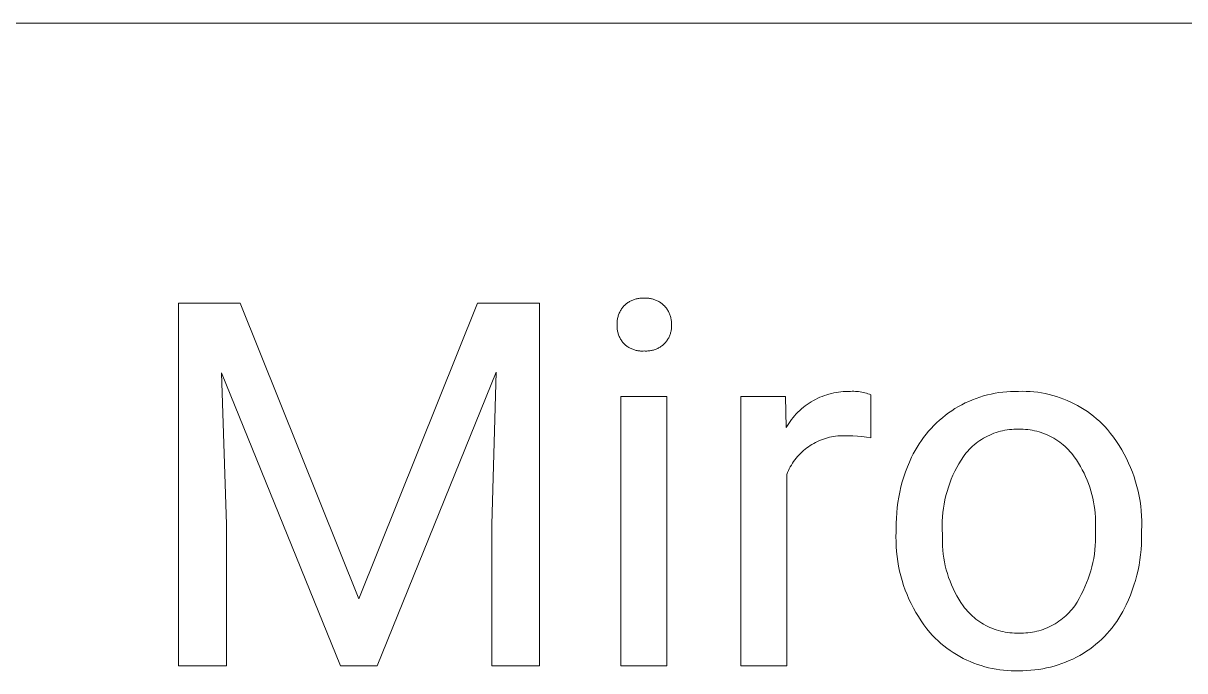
# Model space of a CAD drawing. Header units: millimetres. Extents: x 1383 to 4664, y -160 to 2132.
# Drawn here: x 3769.4 to 3868.9, y 151.3 to 206.8 of the extents above; entities that cross this region are included whole.
import ezdxf

# ---------------------------------------------------------------- set-up
doc = ezdxf.new("R2010")
doc.units = ezdxf.units.MM
doc.header["$MEASUREMENT"] = 0
doc.layers.add('Domyślny', color=7, linetype='Continuous', true_color=0x000000)

msp = doc.modelspace()

# ---------------------------------------------------------------- linework, layer by layer
at = {"layer": 'Domyślny', "color": 18, "lineweight": 15, "true_color": 0x000000}
for p, q in [((4660.842, 206.844), (3424.001, 206.844)), ((3821.369, 183.023), (3821.438, 183.058)), ((3821.438, 183.058), (3821.508, 183.09)), ((3821.508, 183.09), (3821.579, 183.12)), ((3821.579, 183.12), (3821.651, 183.147)), ((3821.651, 183.147), (3821.724, 183.172)), ((3821.724, 183.172), (3821.798, 183.195)), ((3821.798, 183.195), (3821.872, 183.215)), ((3821.872, 183.215), (3821.948, 183.232)), ((3821.948, 183.232), (3822.023, 183.247)), ((3822.023, 183.247), (3822.099, 183.259)), ((3822.099, 183.259), (3822.176, 183.269)), ((3822.176, 183.269), (3822.253, 183.276)), ((3822.253, 183.276), (3822.33, 183.28)), ((3822.33, 183.28), (3822.407, 183.281)), ((3822.407, 183.281), (3822.484, 183.28)), ((3822.484, 183.28), (3822.561, 183.277)), ((3822.561, 183.277), (3822.638, 183.28)), ((3822.638, 183.28), (3822.716, 183.281)), ((3822.716, 183.281), (3822.793, 183.279)), ((3822.793, 183.279), (3822.87, 183.275)), ((3822.87, 183.275), (3822.947, 183.268)), ((3822.947, 183.268), (3823.023, 183.258)), ((3823.023, 183.258), (3823.099, 183.246)), ((3823.099, 183.246), (3823.175, 183.231)), ((3823.175, 183.231), (3823.25, 183.213)), ((3823.25, 183.213), (3823.325, 183.193)), ((3823.325, 183.193), (3823.398, 183.171)), ((3823.398, 183.171), (3823.471, 183.146)), ((3823.471, 183.146), (3823.544, 183.118)), ((3823.544, 183.118), (3823.615, 183.089)), ((3823.615, 183.089), (3823.685, 183.056)), ((3823.685, 183.056), (3823.754, 183.021)), ((3782.682, 151.774), (3782.682, 182.847)), ((3782.682, 182.847), (3787.97, 182.847)), ((3787.97, 182.847), (3798.131, 157.499)), ((3798.131, 157.499), (3808.281, 182.847)), ((3808.281, 182.847), (3813.602, 182.847)), ((3813.602, 182.847), (3813.602, 151.774)), ((3820.432, 182.004), (3820.465, 182.077)), ((3820.465, 182.077), (3820.501, 182.148)), ((3820.501, 182.148), (3820.539, 182.219)), ((3820.539, 182.219), (3820.579, 182.288)), ((3820.579, 182.288), (3820.621, 182.355)), ((3820.621, 182.355), (3820.666, 182.421)), ((3820.666, 182.421), (3820.713, 182.486)), ((3820.713, 182.486), (3820.762, 182.549)), ((3820.762, 182.549), (3820.813, 182.61)), ((3820.813, 182.61), (3820.868, 182.664)), ((3820.868, 182.664), (3820.925, 182.716)), ((3820.925, 182.716), (3820.984, 182.767)), ((3820.984, 182.767), (3821.044, 182.815)), ((3821.044, 182.815), (3821.106, 182.861)), ((3821.106, 182.861), (3821.17, 182.905)), ((3821.17, 182.905), (3821.235, 182.946)), ((3821.235, 182.946), (3821.301, 182.986)), ((3821.301, 182.986), (3821.369, 183.023)), ((3823.754, 183.021), (3823.821, 182.984)), ((3823.821, 182.984), (3823.888, 182.945)), ((3823.888, 182.945), (3823.953, 182.904)), ((3823.953, 182.904), (3824.016, 182.86)), ((3824.016, 182.86), (3824.078, 182.814)), ((3824.078, 182.814), (3824.139, 182.766)), ((3824.139, 182.766), (3824.197, 182.716)), ((3824.197, 182.716), (3824.254, 182.664)), ((3824.254, 182.664), (3824.31, 182.61)), ((3824.31, 182.61), (3824.362, 182.55)), ((3824.362, 182.55), (3824.413, 182.487)), ((3824.413, 182.487), (3824.461, 182.423)), ((3824.461, 182.423), (3824.507, 182.357)), ((3824.507, 182.357), (3824.551, 182.29)), ((3824.551, 182.29), (3824.593, 182.221)), ((3824.593, 182.221), (3824.632, 182.151)), ((3824.632, 182.151), (3824.668, 182.08)), ((3824.668, 182.08), (3824.703, 182.007)), ((3820.234, 181.073), (3820.236, 181.153)), ((3820.234, 180.993), (3820.234, 181.073)), ((3820.236, 181.153), (3820.24, 181.233)), ((3820.24, 181.233), (3820.248, 181.312)), ((3820.248, 181.312), (3820.258, 181.391)), ((3820.258, 181.391), (3820.271, 181.47)), ((3820.271, 181.47), (3820.286, 181.549)), ((3820.286, 181.549), (3820.304, 181.626)), ((3820.304, 181.626), (3820.324, 181.704)), ((3820.324, 181.704), (3820.347, 181.78)), ((3820.347, 181.78), (3820.373, 181.856)), ((3820.373, 181.856), (3820.401, 181.93)), ((3820.401, 181.93), (3820.432, 182.004)), ((3824.703, 182.007), (3824.735, 181.934)), ((3824.735, 181.934), (3824.764, 181.859)), ((3824.764, 181.859), (3824.79, 181.783)), ((3824.79, 181.783), (3824.815, 181.706)), ((3824.815, 181.706), (3824.836, 181.629)), ((3824.836, 181.629), (3824.855, 181.551)), ((3824.855, 181.551), (3824.871, 181.472)), ((3824.871, 181.472), (3824.884, 181.393)), ((3824.884, 181.393), (3824.895, 181.314)), ((3824.895, 181.314), (3824.903, 181.234)), ((3824.903, 181.234), (3824.908, 181.154)), ((3824.908, 181.154), (3824.911, 181.073)), ((3824.911, 181.073), (3824.911, 180.993)), ((3820.233, 180.914), (3820.234, 180.993)), ((3820.235, 180.834), (3820.233, 180.914)), ((3820.239, 180.755), (3820.235, 180.834)), ((3820.246, 180.676), (3820.239, 180.755)), ((3820.256, 180.597), (3820.246, 180.676)), ((3820.268, 180.518), (3820.256, 180.597)), ((3820.284, 180.44), (3820.268, 180.518)), ((3820.301, 180.363), (3820.284, 180.44)), ((3820.322, 180.286), (3820.301, 180.363)), ((3820.345, 180.21), (3820.322, 180.286)), ((3820.371, 180.135), (3820.345, 180.21)), ((3820.399, 180.061), (3820.371, 180.135)), ((3820.43, 179.987), (3820.399, 180.061)), ((3824.753, 180.096), (3824.724, 180.025)), ((3824.78, 180.167), (3824.753, 180.096)), ((3824.804, 180.24), (3824.78, 180.167)), ((3824.826, 180.313), (3824.804, 180.24)), ((3824.845, 180.387), (3824.826, 180.313)), ((3824.862, 180.462), (3824.845, 180.387)), ((3824.877, 180.537), (3824.862, 180.462)), ((3824.889, 180.612), (3824.877, 180.537)), ((3824.898, 180.688), (3824.889, 180.612)), ((3824.905, 180.764), (3824.898, 180.688)), ((3824.909, 180.84), (3824.905, 180.764)), ((3824.911, 180.917), (3824.909, 180.84)), ((3824.911, 180.993), (3824.911, 180.917)), ((3820.463, 179.915), (3820.43, 179.987)), ((3820.498, 179.844), (3820.463, 179.915)), ((3820.537, 179.774), (3820.498, 179.844)), ((3820.577, 179.706), (3820.537, 179.774)), ((3820.62, 179.639), (3820.577, 179.706)), ((3820.665, 179.574), (3820.62, 179.639)), ((3820.712, 179.51), (3820.665, 179.574)), ((3820.762, 179.448), (3820.712, 179.51)), ((3820.813, 179.387), (3820.762, 179.448)), ((3820.869, 179.335), (3820.813, 179.387)), ((3820.927, 179.284), (3820.869, 179.335)), ((3820.986, 179.236), (3820.927, 179.284)), ((3821.047, 179.189), (3820.986, 179.236)), ((3821.11, 179.145), (3821.047, 179.189)), ((3821.174, 179.103), (3821.11, 179.145)), ((3821.239, 179.063), (3821.174, 179.103)), ((3821.305, 179.025), (3821.239, 179.063)), ((3823.864, 179.052), (3823.794, 179.014)), ((3823.933, 179.093), (3823.864, 179.052)), ((3824, 179.137), (3823.933, 179.093)), ((3824.065, 179.182), (3824, 179.137)), ((3824.129, 179.23), (3824.065, 179.182)), ((3824.191, 179.28), (3824.129, 179.23)), ((3824.251, 179.333), (3824.191, 179.28)), ((3824.31, 179.387), (3824.251, 179.333)), ((3824.36, 179.444), (3824.31, 179.387)), ((3824.409, 179.503), (3824.36, 179.444)), ((3824.456, 179.563), (3824.409, 179.503)), ((3824.501, 179.625), (3824.456, 179.563)), ((3824.543, 179.689), (3824.501, 179.625)), ((3824.584, 179.754), (3824.543, 179.689)), ((3824.622, 179.82), (3824.584, 179.754)), ((3824.658, 179.887), (3824.622, 179.82)), ((3824.692, 179.956), (3824.658, 179.887)), ((3824.724, 180.025), (3824.692, 179.956)), ((3821.373, 178.989), (3821.305, 179.025)), ((3821.442, 178.956), (3821.373, 178.989)), ((3821.513, 178.925), (3821.442, 178.956)), ((3821.584, 178.896), (3821.513, 178.925)), ((3821.656, 178.87), (3821.584, 178.896)), ((3821.729, 178.847), (3821.656, 178.87)), ((3821.802, 178.825), (3821.729, 178.847)), ((3821.876, 178.807), (3821.802, 178.825)), ((3821.951, 178.791), (3821.876, 178.807)), ((3822.027, 178.777), (3821.951, 178.791)), ((3822.103, 178.766), (3822.027, 178.777)), ((3822.179, 178.757), (3822.103, 178.766)), ((3822.255, 178.751), (3822.179, 178.757)), ((3822.332, 178.748), (3822.255, 178.751)), ((3822.408, 178.747), (3822.332, 178.748)), ((3822.485, 178.749), (3822.408, 178.747)), ((3822.561, 178.753), (3822.485, 178.749)), ((3822.641, 178.749), (3822.561, 178.753)), ((3822.721, 178.748), (3822.641, 178.749)), ((3822.801, 178.749), (3822.721, 178.748)), ((3822.88, 178.753), (3822.801, 178.749)), ((3822.96, 178.76), (3822.88, 178.753)), ((3823.039, 178.769), (3822.96, 178.76)), ((3823.118, 178.782), (3823.039, 178.769)), ((3823.196, 178.797), (3823.118, 178.782)), ((3823.274, 178.815), (3823.196, 178.797)), ((3823.351, 178.835), (3823.274, 178.815)), ((3823.427, 178.859), (3823.351, 178.835)), ((3823.503, 178.885), (3823.427, 178.859)), ((3823.577, 178.913), (3823.503, 178.885)), ((3823.651, 178.944), (3823.577, 178.913)), ((3823.723, 178.978), (3823.651, 178.944)), ((3823.794, 179.014), (3823.723, 178.978)), ((3796.547, 151.774), (3786.375, 176.871)), ((3786.375, 176.871), (3786.779, 163.88)), ((3809.887, 176.936), (3799.682, 151.774)), ((3809.505, 163.88), (3809.887, 176.936)), ((3838.388, 175.063), (3838.589, 175.116)), ((3838.589, 175.116), (3838.791, 175.162)), ((3838.791, 175.162), (3838.994, 175.202)), ((3838.994, 175.202), (3839.199, 175.234)), ((3839.199, 175.234), (3839.405, 175.259)), ((3839.405, 175.259), (3839.612, 175.278)), ((3839.612, 175.278), (3839.819, 175.289)), ((3839.819, 175.289), (3840.026, 175.293)), ((3840.026, 175.293), (3840.233, 175.291)), ((3840.233, 175.291), (3840.37, 175.296)), ((3840.37, 175.296), (3840.508, 175.296)), ((3840.508, 175.296), (3840.645, 175.291)), ((3840.645, 175.291), (3840.782, 175.282)), ((3840.782, 175.282), (3840.919, 175.268)), ((3840.919, 175.268), (3841.055, 175.25)), ((3841.055, 175.25), (3841.191, 175.227)), ((3841.191, 175.227), (3841.326, 175.2)), ((3841.326, 175.2), (3841.459, 175.168)), ((3841.459, 175.168), (3841.592, 175.131)), ((3841.592, 175.131), (3841.723, 175.091)), ((3841.723, 175.091), (3841.853, 175.045)), ((3852.282, 175.061), (3852.612, 175.128)), ((3852.612, 175.128), (3852.943, 175.183)), ((3852.943, 175.183), (3853.276, 175.227)), ((3853.276, 175.227), (3853.611, 175.26)), ((3853.611, 175.26), (3853.946, 175.282)), ((3853.946, 175.282), (3854.282, 175.292)), ((3854.282, 175.292), (3854.618, 175.292)), ((3854.618, 175.292), (3854.947, 175.298)), ((3854.947, 175.298), (3855.277, 175.293)), ((3855.277, 175.293), (3855.606, 175.277)), ((3855.606, 175.277), (3855.934, 175.25)), ((3855.934, 175.25), (3856.261, 175.212)), ((3856.261, 175.212), (3856.586, 175.162)), ((3856.586, 175.162), (3856.91, 175.102)), ((3856.91, 175.102), (3857.232, 175.031)), ((3820.562, 151.777), (3820.562, 174.864)), ((3820.562, 174.864), (3824.506, 174.864)), ((3824.506, 174.864), (3824.506, 151.777)), ((3830.826, 151.778), (3830.826, 174.865)), ((3830.826, 174.865), (3834.661, 174.865)), ((3834.661, 174.865), (3834.726, 172.199)), ((3836.357, 174.055), (3836.525, 174.177)), ((3836.525, 174.177), (3836.697, 174.293)), ((3836.697, 174.293), (3836.872, 174.404)), ((3836.872, 174.404), (3837.051, 174.509)), ((3837.051, 174.509), (3837.233, 174.607)), ((3837.233, 174.607), (3837.419, 174.699)), ((3837.419, 174.699), (3837.608, 174.785)), ((3837.608, 174.785), (3837.799, 174.865)), ((3837.799, 174.865), (3837.993, 174.937)), ((3837.993, 174.937), (3838.19, 175.004)), ((3838.19, 175.004), (3838.388, 175.063)), ((3841.853, 175.045), (3841.981, 174.996)), ((3841.981, 174.996), (3841.981, 171.325)), ((3849.467, 173.987), (3849.762, 174.147)), ((3849.762, 174.147), (3850.063, 174.298)), ((3850.063, 174.298), (3850.368, 174.438)), ((3850.368, 174.438), (3850.678, 174.569)), ((3850.678, 174.569), (3850.992, 174.688)), ((3850.992, 174.688), (3851.31, 174.798)), ((3851.31, 174.798), (3851.631, 174.896)), ((3851.631, 174.896), (3851.955, 174.984)), ((3851.955, 174.984), (3852.282, 175.061)), ((3857.232, 175.031), (3857.55, 174.948)), ((3857.55, 174.948), (3857.866, 174.855)), ((3857.866, 174.855), (3858.179, 174.752)), ((3858.179, 174.752), (3858.488, 174.637)), ((3858.488, 174.637), (3858.792, 174.513)), ((3858.792, 174.513), (3859.093, 174.378)), ((3859.093, 174.378), (3859.388, 174.233)), ((3859.388, 174.233), (3859.679, 174.078)), ((3859.679, 174.078), (3859.964, 173.913)), ((3835.313, 173.052), (3835.447, 173.21)), ((3835.447, 173.21), (3835.587, 173.363)), ((3835.587, 173.363), (3835.731, 173.512)), ((3835.731, 173.512), (3835.881, 173.656)), ((3835.881, 173.656), (3836.035, 173.794)), ((3836.035, 173.794), (3836.194, 173.927)), ((3836.194, 173.927), (3836.357, 174.055)), ((3848.098, 173.037), (3848.358, 173.245)), ((3848.358, 173.245), (3848.624, 173.445)), ((3848.624, 173.445), (3848.898, 173.636)), ((3848.898, 173.636), (3849.177, 173.817)), ((3849.177, 173.817), (3849.467, 173.987)), ((3859.964, 173.913), (3860.243, 173.739)), ((3860.243, 173.739), (3860.517, 173.555)), ((3860.517, 173.555), (3860.783, 173.362)), ((3860.783, 173.362), (3861.044, 173.16)), ((3861.044, 173.16), (3861.297, 172.95)), ((3834.726, 172.199), (3834.832, 172.377)), ((3834.832, 172.377), (3834.944, 172.552)), ((3834.944, 172.552), (3835.061, 172.723)), ((3835.061, 172.723), (3835.184, 172.889)), ((3835.184, 172.889), (3835.313, 173.052)), ((3846.911, 171.871), (3847.133, 172.12)), ((3847.133, 172.12), (3847.362, 172.361)), ((3847.362, 172.361), (3847.6, 172.594)), ((3847.6, 172.594), (3847.845, 172.82)), ((3847.845, 172.82), (3848.098, 173.037)), ((3861.297, 172.95), (3861.543, 172.731)), ((3861.543, 172.731), (3861.781, 172.503)), ((3861.781, 172.503), (3862.011, 172.268)), ((3862.011, 172.268), (3862.234, 172.025)), ((3837.737, 171.143), (3837.57, 171.075)), ((3837.906, 171.206), (3837.737, 171.143)), ((3838.077, 171.262), (3837.906, 171.206)), ((3838.25, 171.312), (3838.077, 171.262)), ((3838.425, 171.357), (3838.25, 171.312)), ((3838.601, 171.395), (3838.425, 171.357)), ((3838.779, 171.427), (3838.601, 171.395)), ((3838.957, 171.453), (3838.779, 171.427)), ((3839.136, 171.473), (3838.957, 171.453)), ((3839.316, 171.486), (3839.136, 171.473)), ((3839.496, 171.494), (3839.316, 171.486)), ((3839.676, 171.495), (3839.496, 171.494)), ((3839.857, 171.489), (3839.676, 171.495)), ((3840.036, 171.478), (3839.857, 171.489)), ((3840.427, 171.472), (3840.036, 171.478)), ((3840.817, 171.455), (3840.427, 171.472)), ((3841.207, 171.424), (3840.817, 171.455)), ((3841.595, 171.381), (3841.207, 171.424)), ((3841.981, 171.325), (3841.595, 171.381)), ((3846.298, 171.082), (3846.494, 171.352)), ((3846.494, 171.352), (3846.698, 171.615)), ((3846.698, 171.615), (3846.911, 171.871)), ((3851.46, 171.179), (3851.296, 171.072)), ((3851.627, 171.28), (3851.46, 171.179)), ((3851.798, 171.376), (3851.627, 171.28)), ((3851.971, 171.465), (3851.798, 171.376)), ((3852.148, 171.549), (3851.971, 171.465)), ((3852.328, 171.626), (3852.148, 171.549)), ((3852.51, 171.697), (3852.328, 171.626)), ((3852.694, 171.761), (3852.51, 171.697)), ((3852.881, 171.82), (3852.694, 171.761)), ((3853.069, 171.872), (3852.881, 171.82)), ((3853.259, 171.917), (3853.069, 171.872)), ((3853.451, 171.955), (3853.259, 171.917)), ((3853.644, 171.987), (3853.451, 171.955)), ((3853.838, 172.013), (3853.644, 171.987)), ((3854.032, 172.031), (3853.838, 172.013)), ((3854.227, 172.043), (3854.032, 172.031)), ((3854.423, 172.049), (3854.227, 172.043)), ((3854.618, 172.047), (3854.423, 172.049)), ((3854.816, 172.049), (3854.618, 172.047)), ((3855.014, 172.045), (3854.816, 172.049)), ((3855.212, 172.033), (3855.014, 172.045)), ((3855.409, 172.015), (3855.212, 172.033)), ((3855.605, 171.99), (3855.409, 172.015)), ((3855.801, 171.958), (3855.605, 171.99)), ((3855.995, 171.919), (3855.801, 171.958)), ((3856.187, 171.873), (3855.995, 171.919)), ((3856.378, 171.821), (3856.187, 171.873)), ((3856.567, 171.762), (3856.378, 171.821)), ((3856.754, 171.696), (3856.567, 171.762)), ((3856.939, 171.625), (3856.754, 171.696)), ((3857.12, 171.546), (3856.939, 171.625)), ((3857.299, 171.462), (3857.12, 171.546)), ((3857.475, 171.371), (3857.299, 171.462)), ((3857.648, 171.274), (3857.475, 171.371)), ((3857.817, 171.171), (3857.648, 171.274)), ((3857.983, 171.062), (3857.817, 171.171)), ((3862.234, 172.025), (3862.502, 171.694)), ((3862.502, 171.694), (3862.76, 171.354)), ((3862.76, 171.354), (3863.006, 171.005)), ((3836.202, 170.215), (3836.068, 170.094)), ((3836.34, 170.331), (3836.202, 170.215)), ((3836.482, 170.443), (3836.34, 170.331)), ((3836.627, 170.549), (3836.482, 170.443)), ((3836.776, 170.65), (3836.627, 170.549)), ((3836.929, 170.746), (3836.776, 170.65)), ((3837.085, 170.837), (3836.929, 170.746)), ((3837.244, 170.922), (3837.085, 170.837)), ((3837.406, 171.001), (3837.244, 170.922)), ((3837.57, 171.075), (3837.406, 171.001)), ((3845.61, 169.942), (3845.768, 170.235)), ((3845.768, 170.235), (3845.935, 170.523)), ((3845.935, 170.523), (3846.112, 170.806)), ((3846.112, 170.806), (3846.298, 171.082)), ((3850.267, 170.175), (3850.139, 170.028)), ((3850.401, 170.318), (3850.267, 170.175)), ((3850.539, 170.456), (3850.401, 170.318)), ((3850.681, 170.59), (3850.539, 170.456)), ((3850.829, 170.718), (3850.681, 170.59)), ((3850.98, 170.842), (3850.829, 170.718)), ((3851.136, 170.96), (3850.98, 170.842)), ((3851.296, 171.072), (3851.136, 170.96)), ((3858.144, 170.948), (3857.983, 171.062)), ((3858.302, 170.828), (3858.144, 170.948)), ((3858.455, 170.703), (3858.302, 170.828)), ((3858.604, 170.572), (3858.455, 170.703)), ((3858.748, 170.436), (3858.604, 170.572)), ((3858.887, 170.296), (3858.748, 170.436)), ((3859.021, 170.15), (3858.887, 170.296)), ((3859.151, 170), (3859.021, 170.15)), ((3863.006, 171.005), (3863.239, 170.649)), ((3863.239, 170.649), (3863.461, 170.284)), ((3863.461, 170.284), (3863.67, 169.912)), ((3835.26, 169.129), (3835.165, 168.976)), ((3835.361, 169.279), (3835.26, 169.129)), ((3835.467, 169.425), (3835.361, 169.279)), ((3835.578, 169.567), (3835.467, 169.425)), ((3835.693, 169.705), (3835.578, 169.567)), ((3835.814, 169.839), (3835.693, 169.705)), ((3835.939, 169.969), (3835.814, 169.839)), ((3836.068, 170.094), (3835.939, 169.969)), ((3845.103, 168.818), (3845.276, 169.233)), ((3845.276, 169.233), (3845.462, 169.643)), ((3845.462, 169.643), (3845.61, 169.942)), ((3849.698, 169.41), (3849.508, 169.093)), ((3849.898, 169.72), (3849.698, 169.41)), ((3850.016, 169.876), (3849.898, 169.72)), ((3850.139, 170.028), (3850.016, 169.876)), ((3859.274, 169.846), (3859.151, 170)), ((3859.393, 169.687), (3859.274, 169.846)), ((3859.578, 169.418), (3859.393, 169.687)), ((3859.754, 169.143), (3859.578, 169.418)), ((3859.922, 168.862), (3859.754, 169.143)), ((3863.67, 169.912), (3863.866, 169.534)), ((3863.866, 169.534), (3864.049, 169.149)), ((3864.049, 169.149), (3864.219, 168.757)), ((3834.838, 168.334), (3834.77, 168.167)), ((3834.77, 168.167), (3834.77, 151.778)), ((3834.911, 168.499), (3834.838, 168.334)), ((3834.99, 168.661), (3834.911, 168.499)), ((3835.075, 168.82), (3834.99, 168.661)), ((3835.165, 168.976), (3835.075, 168.82)), ((3844.799, 167.97), (3844.944, 168.396)), ((3844.944, 168.396), (3845.103, 168.818)), ((3849.162, 168.44), (3849.007, 168.106)), ((3849.33, 168.77), (3849.162, 168.44)), ((3849.508, 169.093), (3849.33, 168.77)), ((3860.079, 168.576), (3859.922, 168.862)), ((3860.227, 168.285), (3860.079, 168.576)), ((3860.365, 167.989), (3860.227, 168.285)), ((3864.219, 168.757), (3864.376, 168.361)), ((3864.376, 168.361), (3864.519, 167.959)), ((3844.551, 167.104), (3844.668, 167.539)), ((3844.668, 167.539), (3844.799, 167.97)), ((3848.73, 167.421), (3848.61, 167.072)), ((3848.862, 167.766), (3848.73, 167.421)), ((3849.007, 168.106), (3848.862, 167.766)), ((3860.493, 167.688), (3860.365, 167.989)), ((3860.612, 167.384), (3860.493, 167.688)), ((3860.719, 167.076), (3860.612, 167.384)), ((3864.519, 167.959), (3864.649, 167.553)), ((3864.649, 167.553), (3864.764, 167.142)), ((3864.764, 167.142), (3864.866, 166.728)), ((3844.287, 165.78), (3844.36, 166.224)), ((3844.36, 166.224), (3844.448, 166.666)), ((3844.448, 166.666), (3844.551, 167.104)), ((3848.406, 166.362), (3848.322, 166.003)), ((3848.502, 166.719), (3848.406, 166.362)), ((3848.61, 167.072), (3848.502, 166.719)), ((3860.817, 166.764), (3860.719, 167.076)), ((3860.904, 166.449), (3860.817, 166.764)), ((3860.981, 166.131), (3860.904, 166.449)), ((3861.047, 165.812), (3860.981, 166.131)), ((3864.866, 166.728), (3864.953, 166.31)), ((3864.953, 166.31), (3865.026, 165.89)), ((3844.184, 164.885), (3844.228, 165.333)), ((3844.228, 165.333), (3844.287, 165.78)), ((3848.192, 165.276), (3848.146, 164.909)), ((3848.251, 165.64), (3848.192, 165.276)), ((3848.322, 166.003), (3848.251, 165.64)), ((3861.102, 165.49), (3861.047, 165.812)), ((3861.147, 165.166), (3861.102, 165.49)), ((3861.18, 164.841), (3861.147, 165.166)), ((3865.026, 165.89), (3865.085, 165.468)), ((3865.085, 165.468), (3865.129, 165.043)), ((3844.14, 163.986), (3844.155, 164.436)), ((3844.155, 164.436), (3844.184, 164.885)), ((3848.092, 164.173), (3848.084, 163.804)), ((3848.113, 164.542), (3848.092, 164.173)), ((3848.146, 164.909), (3848.113, 164.542)), ((3861.203, 164.515), (3861.18, 164.841)), ((3861.215, 164.189), (3861.203, 164.515)), ((3861.216, 163.862), (3861.215, 164.189)), ((3865.129, 165.043), (3865.159, 164.618)), ((3865.159, 164.618), (3865.174, 164.192)), ((3865.174, 164.192), (3865.175, 163.765)), ((3786.779, 163.88), (3786.779, 151.774)), ((3809.505, 151.774), (3809.505, 163.88)), ((3844.126, 162.839), (3844.14, 163.262)), ((3844.14, 163.536), (3844.14, 163.986)), ((3844.14, 163.262), (3844.14, 163.536)), ((3848.084, 163.804), (3848.089, 163.435)), ((3848.089, 163.435), (3848.106, 163.066)), ((3861.207, 163.536), (3861.216, 163.862)), ((3861.222, 163.17), (3861.207, 163.536)), ((3861.225, 162.803), (3861.222, 163.17)), ((3865.175, 163.765), (3865.162, 163.339)), ((3865.162, 163.339), (3865.162, 163.066)), ((3844.127, 162.415), (3844.126, 162.839)), ((3844.142, 161.991), (3844.127, 162.415)), ((3848.106, 163.066), (3848.095, 162.722)), ((3848.095, 162.722), (3848.096, 162.379)), ((3848.096, 162.379), (3848.108, 162.035)), ((3861.194, 162.071), (3861.216, 162.437)), ((3861.216, 162.437), (3861.225, 162.803)), ((3865.147, 162.174), (3865.118, 161.728)), ((3865.162, 162.62), (3865.147, 162.174)), ((3865.162, 163.066), (3865.162, 162.62)), ((3844.171, 161.568), (3844.142, 161.991)), ((3844.214, 161.146), (3844.171, 161.568)), ((3848.108, 162.035), (3848.133, 161.693)), ((3848.133, 161.693), (3848.169, 161.351)), ((3848.169, 161.351), (3848.217, 161.011)), ((3861.056, 160.981), (3861.114, 161.343)), ((3861.114, 161.343), (3861.16, 161.706)), ((3861.16, 161.706), (3861.194, 162.071)), ((3865.074, 161.284), (3865.015, 160.842)), ((3865.118, 161.728), (3865.074, 161.284)), ((3844.272, 160.726), (3844.214, 161.146)), ((3844.344, 160.308), (3844.272, 160.726)), ((3844.43, 159.893), (3844.344, 160.308)), ((3848.217, 161.011), (3848.278, 160.672)), ((3848.278, 160.672), (3848.349, 160.336)), ((3848.349, 160.336), (3848.433, 160.003)), ((3860.807, 159.911), (3860.902, 160.265)), ((3860.902, 160.265), (3860.985, 160.622)), ((3860.985, 160.622), (3861.056, 160.981)), ((3864.943, 160.401), (3864.855, 159.964)), ((3865.015, 160.842), (3864.943, 160.401)), ((3844.531, 159.481), (3844.43, 159.893)), ((3844.645, 159.072), (3844.531, 159.481)), ((3848.433, 160.003), (3848.527, 159.673)), ((3848.527, 159.673), (3848.634, 159.346)), ((3848.634, 159.346), (3848.751, 159.023)), ((3860.452, 158.871), (3860.582, 159.214)), ((3860.582, 159.214), (3860.701, 159.56)), ((3860.701, 159.56), (3860.807, 159.911)), ((3864.754, 159.529), (3864.638, 159.098)), ((3864.855, 159.964), (3864.754, 159.529)), ((3844.773, 158.668), (3844.645, 159.072)), ((3844.914, 158.268), (3844.773, 158.668)), ((3845.069, 157.874), (3844.914, 158.268)), ((3848.751, 159.023), (3848.88, 158.704)), ((3848.88, 158.704), (3849.02, 158.39)), ((3849.02, 158.39), (3849.17, 158.082)), ((3859.994, 157.872), (3860.158, 158.2)), ((3860.158, 158.2), (3860.311, 158.533)), ((3860.311, 158.533), (3860.452, 158.871)), ((3864.364, 158.249), (3864.207, 157.831)), ((3864.508, 158.671), (3864.364, 158.249)), ((3864.638, 159.098), (3864.508, 158.671)), ((3845.237, 157.484), (3845.069, 157.874)), ((3845.419, 157.101), (3845.237, 157.484)), ((3849.17, 158.082), (3849.331, 157.778)), ((3849.331, 157.778), (3849.503, 157.48)), ((3849.503, 157.48), (3849.685, 157.189)), ((3849.685, 157.189), (3849.876, 156.904)), ((3859.437, 156.925), (3859.633, 157.235)), ((3859.633, 157.235), (3859.819, 157.551)), ((3859.819, 157.551), (3859.994, 157.872)), ((3864.035, 157.419), (3863.851, 157.013)), ((3864.207, 157.831), (3864.035, 157.419)), ((3845.613, 156.724), (3845.419, 157.101)), ((3845.82, 156.354), (3845.613, 156.724)), ((3846.039, 155.991), (3845.82, 156.354)), ((3849.876, 156.904), (3849.996, 156.746)), ((3849.996, 156.746), (3850.122, 156.594)), ((3850.122, 156.594), (3850.252, 156.445)), ((3850.252, 156.445), (3850.388, 156.301)), ((3850.388, 156.301), (3850.528, 156.162)), ((3858.678, 156.069), (3858.816, 156.201)), ((3858.816, 156.201), (3858.95, 156.337)), ((3858.95, 156.337), (3859.079, 156.478)), ((3859.079, 156.478), (3859.203, 156.623)), ((3859.203, 156.623), (3859.322, 156.772)), ((3859.322, 156.772), (3859.437, 156.925)), ((3863.552, 156.42), (3863.388, 156.131)), ((3863.706, 156.714), (3863.552, 156.42)), ((3863.851, 157.013), (3863.706, 156.714)), ((3846.271, 155.636), (3846.039, 155.991)), ((3846.514, 155.289), (3846.271, 155.636)), ((3846.769, 154.95), (3846.514, 155.289)), ((3850.528, 156.162), (3850.673, 156.028)), ((3850.673, 156.028), (3850.823, 155.899)), ((3850.823, 155.899), (3850.977, 155.775)), ((3850.977, 155.775), (3851.135, 155.657)), ((3851.135, 155.657), (3851.297, 155.544)), ((3851.297, 155.544), (3851.463, 155.437)), ((3851.463, 155.437), (3851.633, 155.335)), ((3851.633, 155.335), (3851.806, 155.24)), ((3851.806, 155.24), (3851.982, 155.15)), ((3857.257, 155.113), (3857.428, 155.197)), ((3857.428, 155.197), (3857.597, 155.287)), ((3857.597, 155.287), (3857.762, 155.383)), ((3857.762, 155.383), (3857.924, 155.484)), ((3857.924, 155.484), (3858.082, 155.591)), ((3858.082, 155.591), (3858.237, 155.703)), ((3858.237, 155.703), (3858.388, 155.82)), ((3858.388, 155.82), (3858.535, 155.942)), ((3858.535, 155.942), (3858.678, 156.069)), ((3862.837, 155.302), (3862.635, 155.039)), ((3863.03, 155.572), (3862.837, 155.302)), ((3863.213, 155.849), (3863.03, 155.572)), ((3863.388, 156.131), (3863.213, 155.849)), ((3847.036, 154.62), (3846.769, 154.95)), ((3847.258, 154.377), (3847.036, 154.62)), ((3847.489, 154.141), (3847.258, 154.377)), ((3851.982, 155.15), (3852.162, 155.067)), ((3852.162, 155.067), (3852.344, 154.99)), ((3852.344, 154.99), (3852.528, 154.919)), ((3852.528, 154.919), (3852.715, 154.855)), ((3852.715, 154.855), (3852.904, 154.797)), ((3852.904, 154.797), (3853.095, 154.745)), ((3853.095, 154.745), (3853.287, 154.701)), ((3853.287, 154.701), (3853.481, 154.663)), ((3853.481, 154.663), (3853.676, 154.631)), ((3853.676, 154.631), (3853.872, 154.607)), ((3853.872, 154.607), (3854.069, 154.589)), ((3854.069, 154.589), (3854.267, 154.578)), ((3854.267, 154.578), (3854.464, 154.574)), ((3854.464, 154.574), (3854.662, 154.576)), ((3854.662, 154.576), (3854.853, 154.573)), ((3854.853, 154.573), (3855.044, 154.577)), ((3855.044, 154.577), (3855.235, 154.587)), ((3855.235, 154.587), (3855.425, 154.603)), ((3855.425, 154.603), (3855.615, 154.626)), ((3855.615, 154.626), (3855.804, 154.655)), ((3855.804, 154.655), (3855.991, 154.69)), ((3855.991, 154.69), (3856.178, 154.732)), ((3856.178, 154.732), (3856.362, 154.78)), ((3856.362, 154.78), (3856.546, 154.835)), ((3856.546, 154.835), (3856.727, 154.895)), ((3856.727, 154.895), (3856.906, 154.962)), ((3856.906, 154.962), (3857.083, 155.034)), ((3857.083, 155.034), (3857.257, 155.113)), ((3861.976, 154.292), (3861.74, 154.058)), ((3862.204, 154.533), (3861.976, 154.292)), ((3862.424, 154.782), (3862.204, 154.533)), ((3862.635, 155.039), (3862.424, 154.782)), ((3847.728, 153.914), (3847.489, 154.141)), ((3847.974, 153.695), (3847.728, 153.914)), ((3848.227, 153.484), (3847.974, 153.695)), ((3848.488, 153.282), (3848.227, 153.484)), ((3848.755, 153.089), (3848.488, 153.282)), ((3860.72, 153.209), (3860.447, 153.02)), ((3860.985, 153.409), (3860.72, 153.209)), ((3861.244, 153.617), (3860.985, 153.409)), ((3861.496, 153.833), (3861.244, 153.617)), ((3861.74, 154.058), (3861.496, 153.833)), ((3849.029, 152.905), (3848.755, 153.089)), ((3849.309, 152.731), (3849.029, 152.905)), ((3849.594, 152.566), (3849.309, 152.731)), ((3849.885, 152.411), (3849.594, 152.566)), ((3850.181, 152.266), (3849.885, 152.411)), ((3850.482, 152.131), (3850.181, 152.266)), ((3858.962, 152.215), (3858.648, 152.084)), ((3859.271, 152.356), (3858.962, 152.215)), ((3859.575, 152.507), (3859.271, 152.356)), ((3859.875, 152.668), (3859.575, 152.507)), ((3860.169, 152.839), (3859.875, 152.668)), ((3860.447, 153.02), (3860.169, 152.839)), ((3786.779, 151.774), (3782.682, 151.774)), ((3799.682, 151.774), (3796.547, 151.774)), ((3813.602, 151.774), (3809.505, 151.774)), ((3824.506, 151.777), (3820.562, 151.777)), ((3834.77, 151.778), (3830.826, 151.778)), ((3850.787, 152.006), (3850.482, 152.131)), ((3851.097, 151.892), (3850.787, 152.006)), ((3851.41, 151.788), (3851.097, 151.892)), ((3851.726, 151.695), (3851.41, 151.788)), ((3852.045, 151.613), (3851.726, 151.695)), ((3852.367, 151.542), (3852.045, 151.613)), ((3852.691, 151.481), (3852.367, 151.542)), ((3853.017, 151.432), (3852.691, 151.481)), ((3853.345, 151.394), (3853.017, 151.432)), ((3853.673, 151.367), (3853.345, 151.394)), ((3854.003, 151.351), (3853.673, 151.367)), ((3854.332, 151.347), (3854.003, 151.351)), ((3854.662, 151.353), (3854.332, 151.347)), ((3855.002, 151.353), (3854.662, 151.353)), ((3855.342, 151.365), (3855.002, 151.353)), ((3855.681, 151.387), (3855.342, 151.365)), ((3856.019, 151.421), (3855.681, 151.387)), ((3856.356, 151.466), (3856.019, 151.421)), ((3856.691, 151.521), (3856.356, 151.466)), ((3857.024, 151.588), (3856.691, 151.521)), ((3857.355, 151.666), (3857.024, 151.588)), ((3857.683, 151.755), (3857.355, 151.666)), ((3858.009, 151.854), (3857.683, 151.755)), ((3858.33, 151.964), (3858.009, 151.854)), ((3858.648, 152.084), (3858.33, 151.964))]:
    msp.add_line(p, q, dxfattribs=at)

doc.saveas('drawing.dxf')
